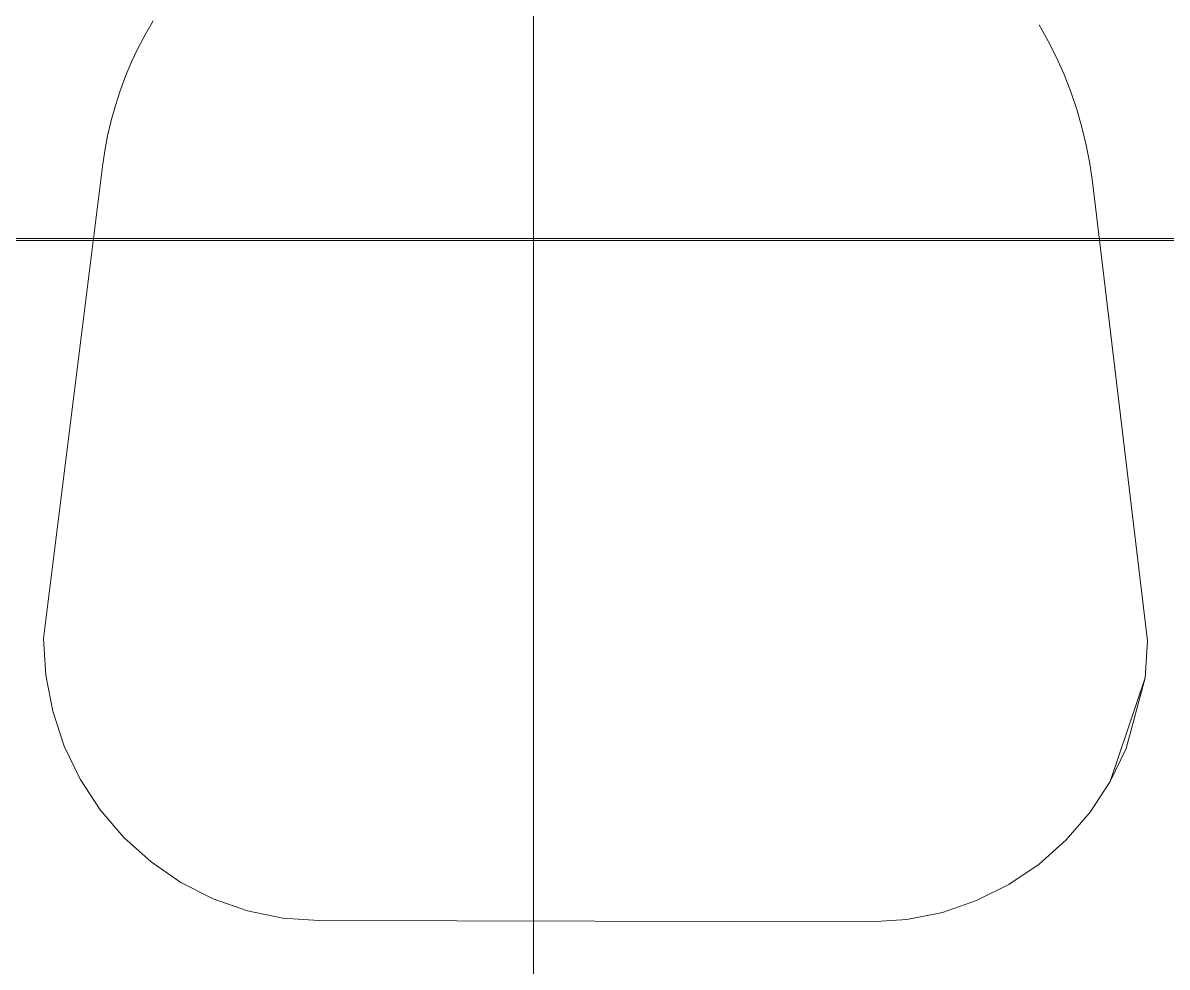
# Model space of a CAD drawing. Extents: x -566 to 72611, y -487 to 32334.
# Drawn here: x 136.09 to 151.66, y 307.75 to 320.6 of the extents above; entities that cross this region are included whole.
import ezdxf

# ---------------------------------------------------------------- set-up
doc = ezdxf.new("R2010")
doc.units = 0
doc.header["$LTSCALE"] = 0.5
doc.header["$MEASUREMENT"] = 0
doc.layers.add('floor', color=7, linetype='CONTINUOUS', lineweight=5, true_color=0xcfcfcf)
doc.layers.add('layout', color=7, linetype='CONTINUOUS', lineweight=5, true_color=0xcfcfcf)

msp = doc.modelspace()

# ---------------------------------------------------------------- hatches: boundary and pattern name
at = {"layer": 'floor'}
h = msp.add_hatch(dxfattribs=at)
h.set_pattern_fill('ANSI37', color=256, scale=100, angle=45)
h.set_pattern_definition([(90, (243.028, 267.632), (-12.5, 9e-16), []), (180, (243.028, 267.632), (-9e-16, -12.5), [])])
h.paths.add_polyline_path([(253.46925, 349.5), (154.11744, 349.5), (154.11744, 348.5), (101.14781, 348.5), (101.14781, 349.5), (0, 349.5), (0, 344.5), (36, 344.5, -0.33835703), (0, 308.66941), (0, 308.5), (0, 173.75), (253.46925, 173.75)])
h.paths.add_polyline_path([(36, 344.5), (0, 344.5), (0, 308.66941, 0.33835703)], flags=17)
h.paths.add_polyline_path([(253.46925, 173.75), (0, 173.75), (0, 173.74997), (0, 169.75), (253.46925, 169.75)])
h.paths.add_polyline_path([(253.46925, 169.75), (0, 169.75), (0, 149.21137), (36, 149.21137, -0.33835703), (0, 113.38078), (0, 113.21137), (0, 29.94998), (0, -5), (253.46925, -5)])
h.paths.add_polyline_path([(36, 149.21137), (0, 149.21137), (0, 113.38078, 0.33835703)], flags=17)
h.paths.add_polyline_path([(575.25, 169.75), (510, 169.75), (474.75, 169.75), (327.5, 169.75), (285.46925, 169.75), (285.46925, 165.75), (253.46925, 165.75), (253.46925, -5), (263.99725, -5), (263.99725, 95.99051), (287, 95.99051), (287, 97.5), (292, 97.5), (292, -5), (341.25, -5), (341.25, 13.02988), (341.25012, 15.02988), (346.24839, 15.02988, 0.36108524), (374.08728, 41.24999), (346.25012, 41.24999), (346.25012, 42.99999), (341.25, 42.99999), (341.25, 44.99999), (341.25, 97.5), (357.75, 97.5), (405.75, 97.5), (575.25, 97.5)])

# ---------------------------------------------------------------- linework, layer by layer
at = {"layer": 'layout'}
for points in [[(137.75264, 320.44929, 59.43378), (137.75264, 320.44929, 59.43378), (137.75264, 320.44929, 60.56059), (137.85823, 320.63166, 59.43378)], [(137.85823, 320.63166, 60.56059), (137.85823, 320.63166, 60.56059), (137.85823, 320.63166, 59.43378), (137.75264, 320.44929, 60.56059)], [(150.04021, 320.35623, 60.56059), (150.04021, 320.35623, 60.56059), (150.04021, 320.35623, 59.43378), (149.91694, 320.57588, 60.56059)], [(149.91694, 320.57588, 59.43378), (149.91694, 320.57588, 59.43378), (149.91694, 320.57588, 60.56059), (150.04021, 320.35623, 59.43378)], [(137.65486, 320.26263, 59.43378), (137.65486, 320.26263, 59.43378), (137.65486, 320.26263, 60.56059), (137.75264, 320.44929, 59.43378)], [(137.75264, 320.44929, 60.56059), (137.75264, 320.44929, 60.56059), (137.75264, 320.44929, 59.43378), (137.65486, 320.26263, 60.56059)], [(150.15324, 320.131, 60.56059), (150.15324, 320.131, 60.56059), (150.15324, 320.131, 59.43378), (150.04021, 320.35623, 60.56059)], [(150.04021, 320.35623, 59.43378), (150.04021, 320.35623, 59.43378), (150.04021, 320.35623, 60.56059), (150.15324, 320.131, 59.43378)], [(137.56494, 320.07179, 59.43378), (137.56494, 320.07179, 59.43378), (137.56494, 320.07179, 60.56059), (137.65486, 320.26263, 59.43378)], [(137.65486, 320.26263, 60.56059), (137.65486, 320.26263, 60.56059), (137.65486, 320.26263, 59.43378), (137.56494, 320.07179, 60.56059)], [(137.48319, 319.87716, 59.43378), (137.48319, 319.87716, 59.43378), (137.48319, 319.87716, 60.56059), (137.56494, 320.07179, 59.43378)], [(137.56494, 320.07179, 60.56059), (137.56494, 320.07179, 60.56059), (137.56494, 320.07179, 59.43378), (137.48319, 319.87716, 60.56059)], [(150.25583, 319.90066, 60.56059), (150.25583, 319.90066, 60.56059), (150.25583, 319.90066, 59.43378), (150.15324, 320.131, 60.56059)], [(150.15324, 320.131, 59.43378), (150.15324, 320.131, 59.43378), (150.15324, 320.131, 60.56059), (150.25583, 319.90066, 59.43378)], [(137.40961, 319.67921, 59.43378), (137.40961, 319.67921, 59.43378), (137.40961, 319.67921, 60.56059), (137.48319, 319.87716, 59.43378)], [(137.48319, 319.87716, 60.56059), (137.48319, 319.87716, 60.56059), (137.48319, 319.87716, 59.43378), (137.40961, 319.67921, 60.56059)], [(150.25583, 319.90066, 59.43378), (150.25583, 319.90066, 59.43378), (150.25583, 319.90066, 60.56059), (150.34775, 319.66558, 59.43378)], [(150.25583, 319.90066, 60.56059), (150.25583, 319.90066, 60.56059), (150.34775, 319.66558, 59.43378), (150.34775, 319.66558, 60.56059)], [(137.34444, 319.47819, 59.43378), (137.34444, 319.47819, 59.43378), (137.34444, 319.47819, 60.56059), (137.40961, 319.67921, 59.43378)], [(137.40961, 319.67921, 60.56059), (137.40961, 319.67921, 60.56059), (137.40961, 319.67921, 59.43378), (137.34444, 319.47819, 60.56059)], [(150.42877, 319.42638, 60.56059), (150.42877, 319.42638, 60.56059), (150.42877, 319.42638, 59.43378), (150.34775, 319.66558, 60.56059)], [(150.34775, 319.66558, 59.43378), (150.34775, 319.66558, 59.43378), (150.34775, 319.66558, 60.56059), (150.42877, 319.42638, 59.43378)], [(137.28776, 319.27446, 59.43378), (137.28776, 319.27446, 59.43378), (137.28776, 319.27446, 60.56059), (137.34444, 319.47819, 59.43378)], [(137.34444, 319.47819, 60.56059), (137.34444, 319.47819, 60.56059), (137.34444, 319.47819, 59.43378), (137.28776, 319.27446, 60.56059)], [(150.49873, 319.18354, 60.56059), (150.49873, 319.18354, 60.56059), (150.49873, 319.18354, 59.43378), (150.42877, 319.42638, 60.56059)], [(150.42877, 319.42638, 59.43378), (150.42877, 319.42638, 59.43378), (150.42877, 319.42638, 60.56059), (150.49873, 319.18354, 59.43378)], [(137.23967, 319.06852, 59.43378), (137.23967, 319.06852, 59.43378), (137.23967, 319.06852, 60.56059), (137.28776, 319.27446, 59.43378)], [(137.28776, 319.27446, 60.56059), (137.28776, 319.27446, 60.56059), (137.28776, 319.27446, 59.43378), (137.23967, 319.06852, 60.56059)], [(137.20031, 318.8606, 59.43378), (137.20031, 318.8606, 59.43378), (137.20031, 318.8606, 60.56059), (137.23967, 319.06852, 59.43378)], [(137.23967, 319.06852, 60.56059), (137.23967, 319.06852, 60.56059), (137.23967, 319.06852, 59.43378), (137.20031, 318.8606, 60.56059)], [(150.55746, 318.93767, 60.56059), (150.55746, 318.93767, 60.56059), (150.55746, 318.93767, 59.43378), (150.49873, 319.18354, 60.56059)], [(150.49873, 319.18354, 59.43378), (150.49873, 319.18354, 59.43378), (150.49873, 319.18354, 60.56059), (150.55746, 318.93767, 59.43378)], [(150.60486, 318.68927, 60.56059), (150.60486, 318.68927, 60.56059), (150.60486, 318.68927, 59.43378), (150.55746, 318.93767, 60.56059)], [(150.55746, 318.93767, 59.43378), (150.55746, 318.93767, 59.43378), (150.55746, 318.93767, 60.56059), (150.60486, 318.68927, 59.43378)], [(137.16967, 318.6512, 59.43378), (137.16967, 318.6512, 59.43378), (137.16967, 318.6512, 60.56059), (137.20031, 318.8606, 59.43378)], [(137.20031, 318.8606, 60.56059), (137.20031, 318.8606, 60.56059), (137.20031, 318.8606, 59.43378), (137.16967, 318.6512, 60.56059)], [(136.36737, 312.22775, 59.43378), (136.36737, 312.22775, 59.43378), (136.36737, 312.22775, 60.56059), (137.16967, 318.6512, 59.43378)], [(137.16967, 318.6512, 60.56059), (137.16967, 318.6512, 60.56059), (137.16967, 318.6512, 59.43378), (136.36737, 312.22775, 60.56059)], [(150.64081, 318.43882, 60.56059), (150.64081, 318.43882, 60.56059), (150.64081, 318.43882, 59.43378), (150.60486, 318.68927, 60.56059)], [(150.60486, 318.68927, 59.43378), (150.60486, 318.68927, 59.43378), (150.60486, 318.68927, 60.56059), (150.64081, 318.43882, 59.43378)], [(151.39156, 312.19292, 60.56059), (151.39156, 312.19292, 60.56059), (151.39156, 312.19292, 59.43378), (150.64081, 318.43882, 60.56059)], [(150.64081, 318.43882, 59.43378), (150.64081, 318.43882, 59.43378), (150.64081, 318.43882, 60.56059), (151.39156, 312.19292, 59.43378)], [(129.11177, 317.66872, 70.22398), (158.53694, 317.67055, 70.2116), (129.11164, 317.67055, 70.2116)], [(158.53694, 317.67055, 70.2116), (129.11177, 317.66872, 70.22398), (158.53694, 317.66872, 70.22398)], [(136.39831, 311.72767, 59.43378), (136.39831, 311.72767, 59.43378), (136.39831, 311.72767, 60.56059), (136.36737, 312.22775, 59.43378)], [(136.36737, 312.22775, 60.56059), (136.36737, 312.22775, 60.56059), (136.36737, 312.22775, 59.43378), (136.39831, 311.72767, 60.56059)], [(151.35827, 311.693, 60.56059), (151.35827, 311.693, 60.56059), (151.35827, 311.693, 59.43378), (151.39156, 312.19292, 60.56059)], [(151.39156, 312.19292, 59.43378), (151.39156, 312.19292, 59.43378), (151.39156, 312.19292, 60.56059), (151.35827, 311.693, 59.43378)], [(136.49306, 311.23588, 59.43378), (136.49306, 311.23588, 59.43378), (136.49306, 311.23588, 60.56059), (136.39831, 311.72767, 59.43378)], [(136.39831, 311.72767, 60.56059), (136.39831, 311.72767, 60.56059), (136.39831, 311.72767, 59.43378), (136.49306, 311.23588, 60.56059)], [(151.35827, 311.693, 59.43378), (151.35827, 311.693, 59.43378), (151.10224, 310.72753, 60.56059), (150.88389, 310.27857, 59.43378)], [(136.64986, 310.76102, 59.43378), (136.64986, 310.76102, 59.43378), (136.64986, 310.76102, 60.56059), (136.49306, 311.23588, 59.43378)], [(136.49306, 311.23588, 60.56059), (136.49306, 311.23588, 60.56059), (136.49306, 311.23588, 59.43378), (136.64986, 310.76102, 60.56059)], [(136.8661, 310.31106, 59.43378), (136.8661, 310.31106, 59.43378), (136.8661, 310.31106, 60.56059), (136.64986, 310.76102, 59.43378)], [(136.64986, 310.76102, 60.56059), (136.64986, 310.76102, 60.56059), (136.64986, 310.76102, 59.43378), (136.8661, 310.31106, 60.56059)], [(150.88389, 310.27857, 60.56059), (150.88389, 310.27857, 60.56059), (150.88389, 310.27857, 59.43378), (151.10224, 310.72753, 60.56059)], [(137.13815, 309.89368, 59.43378), (137.13815, 309.89368, 59.43378), (137.13815, 309.89368, 60.56059), (136.8661, 310.31106, 59.43378)], [(136.8661, 310.31106, 60.56059), (136.8661, 310.31106, 60.56059), (136.8661, 310.31106, 59.43378), (137.13815, 309.89368, 60.56059)], [(150.60997, 309.86245, 60.56059), (150.60997, 309.86245, 60.56059), (150.60997, 309.86245, 59.43378), (150.88389, 310.27857, 60.56059)], [(150.88389, 310.27857, 59.43378), (150.88389, 310.27857, 59.43378), (150.88389, 310.27857, 60.56059), (150.60997, 309.86245, 59.43378)], [(137.46118, 309.51622, 59.43378), (137.46118, 309.51622, 59.43378), (137.46118, 309.51622, 60.56059), (137.13815, 309.89368, 59.43378)], [(137.13815, 309.89368, 60.56059), (137.13815, 309.89368, 60.56059), (137.13815, 309.89368, 59.43378), (137.46118, 309.51622, 60.56059)], [(150.28516, 309.4865, 60.56059), (150.28516, 309.4865, 60.56059), (150.28516, 309.4865, 59.43378), (150.60997, 309.86245, 60.56059)], [(150.60997, 309.86245, 59.43378), (150.60997, 309.86245, 59.43378), (150.60997, 309.86245, 60.56059), (150.28516, 309.4865, 59.43378)], [(137.46118, 309.51622, 59.43378), (137.46118, 309.51622, 59.43378), (137.8298, 309.18492, 59.43378), (137.46118, 309.51622, 60.56059)], [(137.8298, 309.18492, 60.56059), (137.8298, 309.18492, 60.56059), (137.46118, 309.51622, 60.56059), (137.8298, 309.18492, 59.43378)], [(149.91501, 309.15691, 59.43378), (149.91501, 309.15691, 59.43378), (150.28516, 309.4865, 59.43378), (149.91501, 309.15691, 60.56059)], [(150.28516, 309.4865, 60.56059), (150.28516, 309.4865, 60.56059), (149.91501, 309.15691, 60.56059), (150.28516, 309.4865, 59.43378)], [(137.8298, 309.18492, 59.43378), (137.8298, 309.18492, 59.43378), (138.23766, 308.90553, 59.43378), (137.8298, 309.18492, 60.56059)], [(138.23766, 308.90553, 60.56059), (138.23766, 308.90553, 60.56059), (137.8298, 309.18492, 60.56059), (138.23766, 308.90553, 59.43378)], [(149.50582, 308.87941, 59.43378), (149.50582, 308.87941, 59.43378), (149.91501, 309.15691, 59.43378), (149.50582, 308.87941, 60.56059)], [(149.91501, 309.15691, 60.56059), (149.91501, 309.15691, 60.56059), (149.50582, 308.87941, 60.56059), (149.91501, 309.15691, 59.43378)], [(138.23766, 308.90553, 59.43378), (138.23766, 308.90553, 59.43378), (138.67782, 308.68283, 59.43378), (138.23766, 308.90553, 60.56059)], [(138.67782, 308.68283, 60.56059), (138.67782, 308.68283, 60.56059), (138.23766, 308.90553, 60.56059), (138.67782, 308.68283, 59.43378)], [(149.06467, 308.65876, 59.43378), (149.06467, 308.65876, 59.43378), (149.50582, 308.87941, 59.43378), (149.06467, 308.65876, 60.56059)], [(149.50582, 308.87941, 60.56059), (149.50582, 308.87941, 60.56059), (149.06467, 308.65876, 60.56059), (149.50582, 308.87941, 59.43378)], [(138.67782, 308.68283, 59.43378), (138.67782, 308.68283, 59.43378), (139.14266, 308.52062, 59.43378), (138.67782, 308.68283, 60.56059)], [(139.14266, 308.52062, 60.56059), (139.14266, 308.52062, 60.56059), (138.67782, 308.68283, 60.56059), (139.14266, 308.52062, 59.43378)], [(148.59905, 308.4987, 59.43378), (148.59905, 308.4987, 59.43378), (149.06467, 308.65876, 59.43378), (148.59905, 308.4987, 60.56059)], [(149.06467, 308.65876, 60.56059), (149.06467, 308.65876, 60.56059), (148.59905, 308.4987, 60.56059), (149.06467, 308.65876, 59.43378)], [(139.14266, 308.52062, 59.43378), (139.14266, 308.52062, 59.43378), (139.6243, 308.42185, 59.43378), (139.14266, 308.52062, 60.56059)], [(139.6243, 308.42185, 60.56059), (139.6243, 308.42185, 60.56059), (139.14266, 308.52062, 60.56059), (139.6243, 308.42185, 59.43378)], [(148.11696, 308.40216, 59.43378), (148.11696, 308.40216, 59.43378), (148.59905, 308.4987, 59.43378), (148.11696, 308.40216, 60.56059)], [(148.59905, 308.4987, 60.56059), (148.59905, 308.4987, 60.56059), (148.11696, 308.40216, 60.56059), (148.59905, 308.4987, 59.43378)], [(139.6243, 308.42185, 59.43378), (139.6243, 308.42185, 59.43378), (140.11452, 308.38788, 59.43378), (139.6243, 308.42185, 60.56059)], [(140.11452, 308.38788, 60.56059), (140.11452, 308.38788, 60.56059), (139.6243, 308.42185, 60.56059), (140.11452, 308.38788, 59.43378)], [(140.11452, 308.38788, 59.43378), (140.11452, 308.38788, 59.43378), (147.62662, 308.37046, 59.43378), (140.11452, 308.38788, 60.56059)], [(147.62662, 308.37046, 60.56059), (147.62662, 308.37046, 60.56059), (140.11452, 308.38788, 60.56059), (147.62662, 308.37046, 59.43378)], [(147.62662, 308.37046, 59.43378), (147.62662, 308.37046, 59.43378), (148.11696, 308.40216, 59.43378), (147.62662, 308.37046, 60.56059)], [(148.11696, 308.40216, 60.56059), (148.11696, 308.40216, 60.56059), (147.62662, 308.37046, 60.56059), (148.11696, 308.40216, 59.43378)]]:
    msp.add_3dface(points, dxfattribs=at)

doc.saveas('drawing.dxf')
